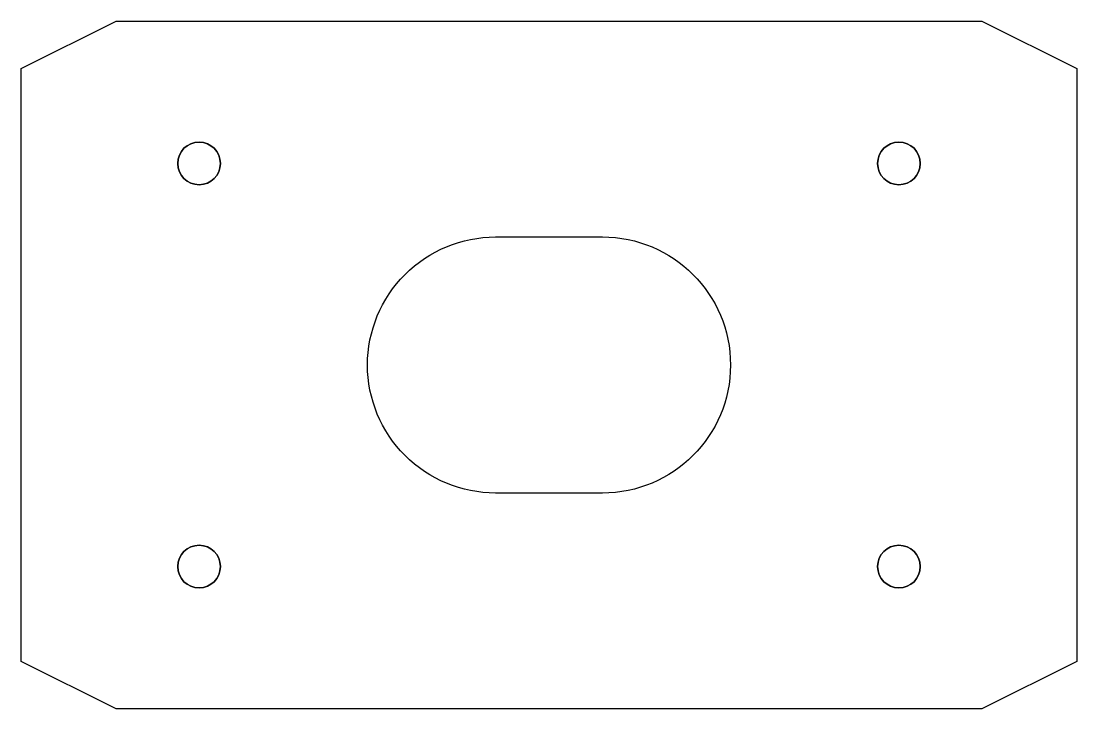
# Model space of a CAD drawing. Extents: x 0 to 445, y 0 to 290.
import ezdxf

# ---------------------------------------------------------------- set-up
doc = ezdxf.new("R2010")
doc.units = 0
doc.layers.get('0').update_dxf_attribs({"color": 2, "linetype": 'CONTINUOUS'})
doc.layers.add('18', color=7, linetype='CONTINUOUS')

msp = doc.modelspace()

# ---------------------------------------------------------------- linework, layer by layer
at = {"color": 2, "linetype": 'CONTINUOUS'}
msp.add_lwpolyline([(0, 20), (0, 270), (40, 290), (405, 290), (445, 270), (445, 20), (405, 0), (40, 0)], close=True, dxfattribs=at)
for points in [[(66, 230, -1), (84, 230, -1)], [(361, 230, -1), (379, 230, -1)], [(146, 145, -0.414214), (200, 199), (245, 199, -1), (245, 91), (200, 91, -0.414214)], [(66, 60, -1), (84, 60, -1)], [(361, 60, -1), (379, 60, -1)]]:
    msp.add_lwpolyline(points, format="xyb", close=True, dxfattribs=at)
at = {"layer": '18', "color": 7, "linetype": 'CONTINUOUS'}
for points in [[(75, 239, 1), (75, 221, 1)], [(370, 239, 1), (370, 221, 1)], [(75, 69, 1), (75, 51, 1)], [(370, 69, 1), (370, 51, 1)]]:
    msp.add_lwpolyline(points, format="xyb", close=True, dxfattribs=at)

doc.saveas('drawing.dxf')
